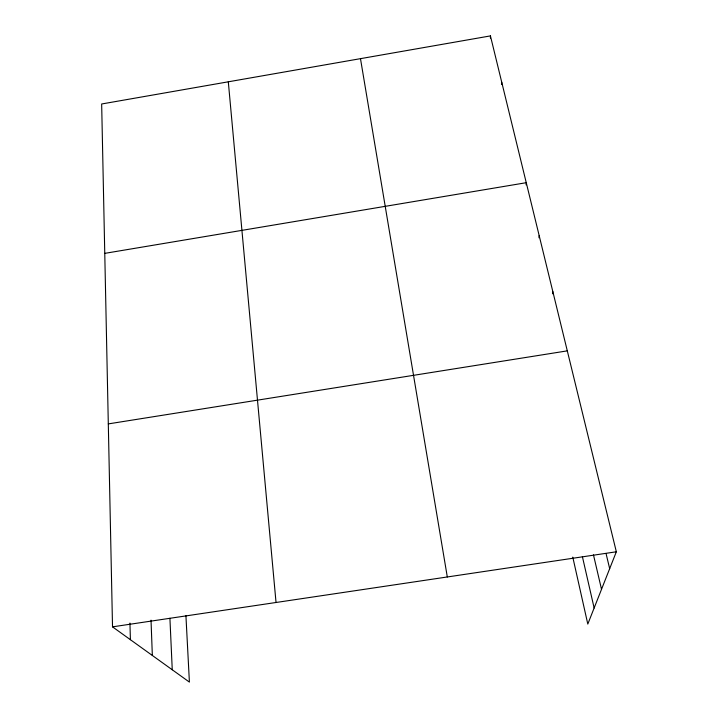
<?xml version="1.0" encoding="UTF-8"?>
<svg xmlns="http://www.w3.org/2000/svg" width="718" height="718" viewBox="0 0 718 718"><rect width="100%" height="100%" fill="white"/><g stroke="black" fill="none" stroke-linecap="round" stroke-linejoin="round"><path stroke-width="1.08" d="M490.403 38.108L490.43 35.9L101.66 103.984L112.52 626.85L189.408 682.1L185.926 615.712M501.685 84.455L501.738 82.238M526.115 184.894L526.258 182.695L104.765 253.364M538.985 237.793L539.173 235.621M552.573 293.788L552.833 291.58M490.43 35.9L616.34 551.783L587.8 624.068L572.776 557.114M108.301 423.898L567.301 350.86M112.52 626.85L616.34 551.783M606.046 553.497L609.672 568.665M593.463 554.852L601.522 589.316M582.388 556.621L594.136 608.002M360.481 58.661L447.305 576.967M228.306 81.798L276.035 602.492M169.915 618.252L172.257 669.777M151.022 620.181L152.342 655.462M129.94 623.053L130.407 639.702"/></g></svg>
